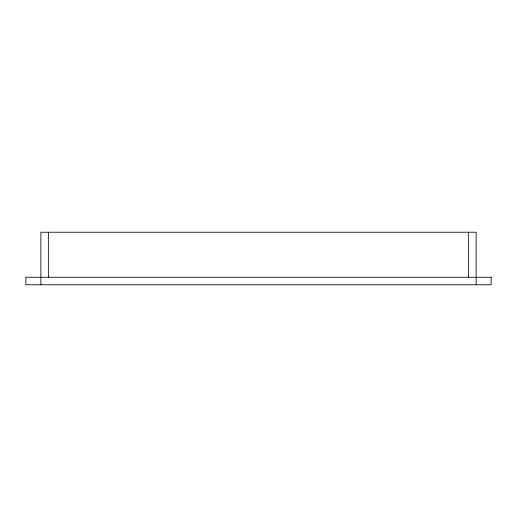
<?xml version="1.0" encoding="UTF-8"?>
<svg xmlns="http://www.w3.org/2000/svg" width="517" height="517" viewBox="0 0 517 517"><rect width="100%" height="100%" fill="white"/><g stroke="black" fill="none" stroke-linecap="round" stroke-linejoin="round"><path stroke-width="0.78" d="M476.138 284.77L476.138 232.23L40.862 232.23L40.862 284.77M468.635 232.23L468.635 277.261M48.365 232.23L48.365 277.261M491.15 277.261L25.85 277.261L25.85 284.77L491.15 284.77L491.15 277.261"/></g></svg>
